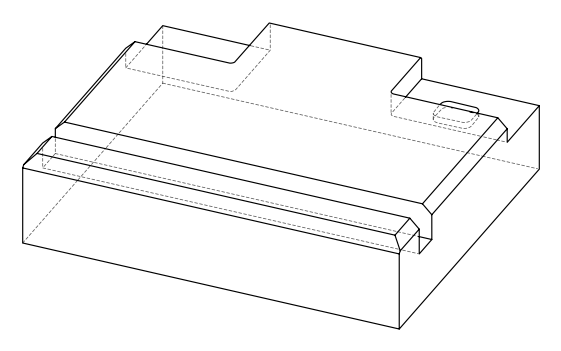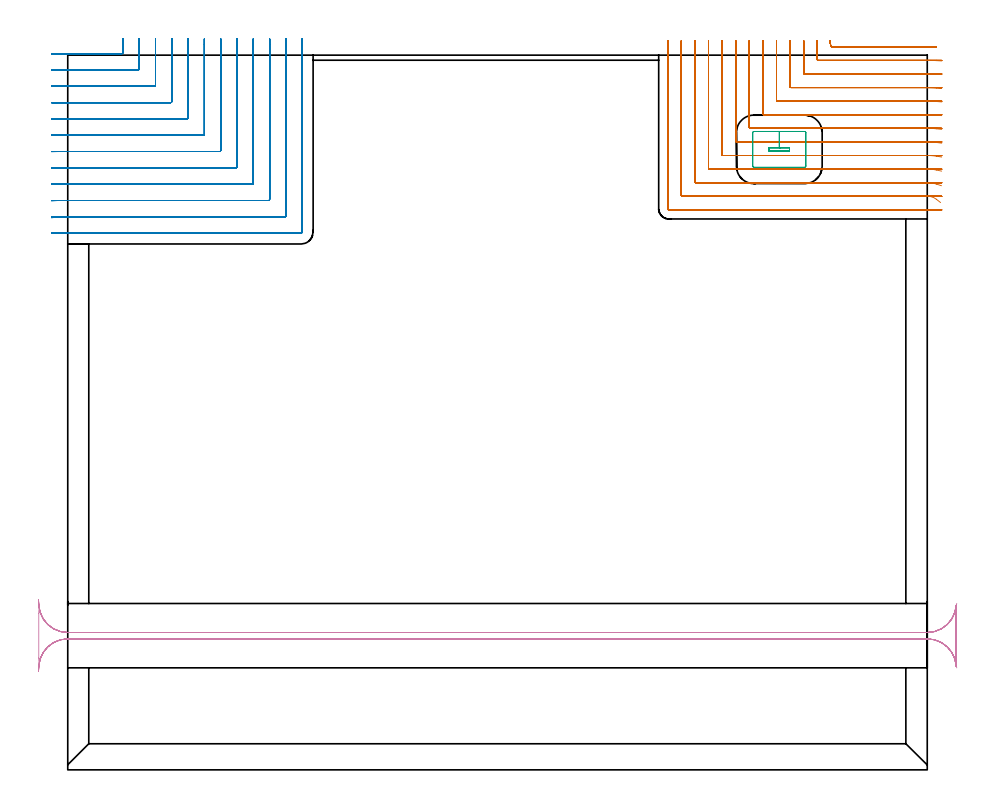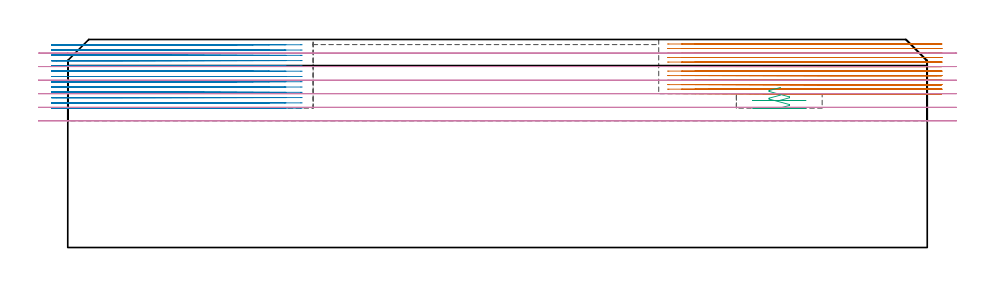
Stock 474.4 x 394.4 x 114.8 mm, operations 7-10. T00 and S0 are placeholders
(PLAN: 10 operations, 4 tool changes, 161.8 min)
(1 AREA_MILL | FG_CHAMFER_SURFACE | UGT0205_001 | 2.08 min | 4208 mm3)
(2 AREA_MILL_1 | FG_CHAMFER_SURFACE_1 | UGT0205_001 | 2.1 min | 4361 mm3)
(3 AREA_MILL_2 | FG_CHAMFER_SURFACE_2 | UGT0205_001 | 8.11 min | 14209 mm3)
(4 AREA_MILL_3 | FG_CHAMFER_SURFACE_3 | UGT0205_001 | 8.67 min | 15678 mm3)
(5 AREA_MILL_4 | FG_CHAMFER_SURFACE_4 | UGT0205_001 | 1.68 min | 765 mm3)
(6 AREA_MILL_5 | FG_CHAMFER_SURFACE_5 | UGT0205_001 | 22.48 min | 47758 mm3)
(7 MILL_CORNER_NOTCH_RECTANGULAR | CORNER_NOTCH_RECTANGULAR | NXT0201_013 | Follow Part, ap 2.5, ae 75% | 52.62 min | 399898 mm3)
(8 MILL_CORNER_NOTCH_RECTANGULAR_1 | CORNER_NOTCH_RECTANGULAR_1 | NXT0201_011 | Follow Part, ap 3, ae 75% | 50.14 min | 533958 mm3)
(9 MILL_RECTANGULAR_POCKET | POCKET_RECTANGULAR_STRAIGHT | UGT0201_100 | Follow Part, ap 4.5, ae 75% | 0.77 min | 13667 mm3)
(10 MILL_RECTANGULAR_SLOT | SLOT_RECTANGULAR | UGT0201_004 | Follow Part, ap 8, ae 75% | 13.15 min | 754271 mm3)
(TOOL UGT0205_001 | Chamfer Mill 20 x 3 x 45 deg. | D20 FL50 Z2)
(TOOL NXT0201_013 | ENDMILL 10mm | D10 FL30 Z4)
(TOOL NXT0201_011 | ENDMILL 12mm [2P460-1200-NA 1630] | D12 FL38 Z6)
(TOOL UGT0201_100 | End Mill 18 mm | D18 FL22 Z2)
(TOOL UGT0201_004 | End Mill 32 mm | D32 FL53 Z6)
(OP 7 MILL_CORNER_NOTCH_RECTANGULAR)
G17 G21 G94 G90
T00 M6
G54
G17 G0 G90 X420.51 Y402.339 S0 M3
G43 Z124.8 H0
Z112.308
G94 G1 X421.11 Y399.4 F250.
G3 X421.593 Y399. R0.5 F500.
G1 X474.665
G2 X476.294 Y398.985 R90.
G1 X479.293 Y398.931 F250.
G0 Z124.8
X413.6 Y402.4
Z112.308
G1 Y399.4
Y391.994 F500.
G3 X414.094 Y391.5 R0.5
G1 X474.665
G2 X479.3 Y391.37 R82.5
G1 X482.295 Y391.201 F250.
G0 Z124.8
X406.1 Y402.4
Z112.308
G1 Y399.4
Y384.494 F500.
G3 X406.594 Y384. R0.5
G1 X474.665
G2 X479.3 Y383.857 R75.
G1 X482.294 Y383.671 F250.
G0 Z124.8
X398.6 Y402.4
Z112.308
G1 Y399.4
Y376.994 F500.
G3 X399.094 Y376.5 R0.5
G1 X474.665
G2 X479.3 Y376.341 R67.5
G1 X482.293 Y376.135 F250.
G0 Z124.8
X391.1 Y402.4
Z112.308
G1 Y399.4
Y369.495 F500.
G3 X391.595 Y369. R0.5
G1 X474.665
G2 X479.3 Y368.821 R60.
G1 X482.291 Y368.589 F250.
G0 Z124.8
X383.6 Y402.4
Z112.308
G1 Y399.4
Y361.995 F500.
G3 X384.095 Y361.5 R0.5
G1 X474.665
G2 X479.3 Y361.295 R52.5
G1 X482.288 Y361.03 F250.
G0 Z124.8
X376.1 Y402.4
Z112.308
G1 Y399.4
Y354.495 F500.
G3 X376.595 Y354. R0.5
G1 X474.665
G2 X479.3 Y353.761 R45.
G1 X482.284 Y353.452 F250.
G0 Z124.8
X368.6 Y402.4
Z112.308
G1 Y399.4
Y346.995 F500.
G3 X369.095 Y346.5 R0.5
G1 X474.665
G2 X479.3 Y346.212 R37.5
G1 X482.277 Y345.842 F250.
G0 Z124.8
X361.1 Y402.4
Z112.308
G1 Y399.4
Y339.496 F500.
G3 X361.596 Y339. R0.5
G1 X474.665
G2 X479.3 Y338.64 R30.
G1 X482.264 Y338.176 F250.
G0 Z124.8
X353.6 Y402.4
Z112.308
G1 Y399.4
Y331.996 F500.
G3 X354.096 Y331.5 R0.5
G1 X474.665
G2 X479.3 Y331.017 R22.5
G1 X482.236 Y330.399 F250.
G0 Z124.8
X346.1 Y402.4
Z112.308
G1 Y399.4
Y324.496 F500.
G3 X346.596 Y324. R0.5
G1 X474.665
G2 X479.3 Y323.266 R15.
G1 X482.153 Y322.339 F250.
G0 Z124.8
X338.6 Y402.4
Z112.308
G1 Y399.4
Y316.996 F500.
G3 X339.096 Y316.5 R0.5
G1 X474.665
G2 X479.3 Y314.896 R7.5
G1 X481.658 Y313.042 F250.
G0 Z124.8
X331.1 Y402.4
Z112.308
G1 Y399.4
Y309.6 F500.
G3 X331.7 Y309. R0.6
G1 X474.665
X477.665 F250.
G0 Z124.8
X420.51 Y402.339
Z109.817
G1 X421.11 Y399.4
G3 X421.593 Y399. R0.5 F500.
G1 X476.26
X479.26 F250.
G0 Z124.8
X413.6 Y402.4
Z109.817
G1 Y399.4
Y391.994 F500.
G3 X414.094 Y391.5 R0.5
G1 X478.138
G2 X479.3 Y391.492 R82.5
G1 X482.3 Y391.45 F250.
G0 Z124.8
X406.1 Y402.4
Z109.817
G1 Y399.4
Y384.494 F500.
G3 X406.594 Y384. R0.5
G1 X478.138
G2 X479.3 Y383.991 R75.
G1 X482.3 Y383.944 F250.
G0 Z124.8
X398.6 Y402.4
Z109.817
G1 Y399.4
Y376.994 F500.
G3 X399.094 Y376.5 R0.5
G1 X478.138
G2 X479.3 Y376.49 R67.5
G1 X482.3 Y376.438 F250.
G0 Z124.8
X391.1 Y402.4
Z109.817
G1 Y399.4
Y369.495 F500.
G3 X391.595 Y369. R0.5
G1 X478.138
G2 X479.3 Y368.989 R60.
G1 X482.299 Y368.931 F250.
G0 Z124.8
X383.6 Y402.4
Z109.817
G1 Y399.4
Y361.995 F500.
G3 X384.095 Y361.5 R0.5
G1 X478.138
G2 X479.3 Y361.487 R52.5
G1 X482.299 Y361.421 F250.
G0 Z124.8
X376.1 Y402.4
Z109.817
G1 Y399.4
Y354.495 F500.
G3 X376.595 Y354. R0.5
G1 X478.138
G2 X479.3 Y353.985 R45.
G1 X482.299 Y353.907 F250.
G0 Z124.8
X368.6 Y402.4
Z109.817
G1 Y399.4
Y346.995 F500.
G3 X369.095 Y346.5 R0.5
G1 X478.138
G2 X479.3 Y346.482 R37.5
G1 X482.299 Y346.389 F250.
G0 Z124.8
X361.1 Y402.4
Z109.817
G1 Y399.4
Y339.496 F500.
G3 X361.596 Y339. R0.5
G1 X478.138
G2 X479.3 Y338.977 R30.
G1 X482.298 Y338.861 F250.
G0 Z124.8
X353.6 Y402.4
Z109.817
G1 Y399.4
Y331.996 F500.
G3 X354.096 Y331.5 R0.5
G1 X478.138
G2 X479.3 Y331.47 R22.5
G1 X482.296 Y331.315 F250.
G0 Z124.8
X346.1 Y402.4
Z109.817
G1 Y399.4
Y324.496 F500.
G3 X346.596 Y324. R0.5
G1 X478.138
G2 X479.3 Y323.955 R15.
G1 X482.291 Y323.722 F250.
G0 Z124.8
X338.6 Y402.4
Z109.817
G1 Y399.4
Y316.996 F500.
G3 X339.096 Y316.5 R0.5
G1 X478.138
G2 X479.3 Y316.409 R7.5
G1 X482.3 F250.
G0 Z124.8
X331.1 Y402.4
Z109.817
G1 Y399.4
Y309.6 F500.
G3 X331.7 Y309. R0.6
G1 X478.138
X481.138 F250.
G0 Z124.8
X420.51 Y402.339
Z107.325
G1 X421.11 Y399.4
G3 X421.593 Y399. R0.5 F500.
G1 X476.26
X479.26 F250.
G0 Z124.8
X413.6 Y402.4
Z107.325
G1 Y399.4
Y391.994 F500.
G3 X414.094 Y391.5 R0.5
G1 X479.253
X479.3
X482.3 Y391.498 F250.
G0 Z124.8
X406.1 Y402.4
Z107.325
G1 Y399.4
Y384.494 F500.
G3 X406.594 Y384. R0.5
G1 X479.253
X479.3
X482.3 Y383.998 F250.
G0 Z124.8
X398.6 Y402.4
Z107.325
G1 Y399.4
Y376.994 F500.
G3 X399.094 Y376.5 R0.5
G1 X479.253
X479.3
X482.3 Y376.498 F250.
G0 Z124.8
X391.1 Y402.4
Z107.325
G1 Y399.4
Y369.495 F500.
G3 X391.595 Y369. R0.5
G1 X479.253
X479.3
X482.3 Y368.998 F250.
G0 Z124.8
X383.6 Y402.4
Z107.325
G1 Y399.4
Y361.995 F500.
G3 X384.095 Y361.5 R0.5
G1 X479.253
X479.3
X482.3 Y361.497 F250.
G0 Z124.8
X376.1 Y402.4
Z107.325
G1 Y399.4
Y354.495 F500.
G3 X376.595 Y354. R0.5
G1 X479.253
X479.3
X482.3 Y353.997 F250.
G0 Z124.8
X368.6 Y402.4
Z107.325
G1 Y399.4
Y346.995 F500.
G3 X369.095 Y346.5 R0.5
G1 X479.253
X479.3
X482.3 Y346.496 F250.
G0 Z124.8
X361.1 Y402.4
Z107.325
G1 Y399.4
Y339.496 F500.
G3 X361.596 Y339. R0.5
G1 X479.253
X479.3
X482.3 Y338.995 F250.
G0 Z124.8
X353.6 Y402.4
Z107.325
G1 Y399.4
Y331.996 F500.
G3 X354.096 Y331.5 R0.5
G1 X479.253
X479.3
X482.3 Y331.494 F250.
G0 Z124.8
X346.1 Y402.4
Z107.325
G1 Y399.4
Y324.496 F500.
G3 X346.596 Y324. R0.5
G1 X479.253
X479.3
X482.3 Y323.991 F250.
G0 Z124.8
X338.6 Y402.4
Z107.325
G1 Y399.4
Y316.996 F500.
G3 X339.096 Y316.5 R0.5
G1 X479.253
X479.3
X482.3 Y316.481 F250.
G0 Z124.8
X331.1 Y402.4
Z107.325
G1 Y399.4
Y309.6 F500.
G3 X331.7 Y309. R0.6
G1 X479.253
X482.253 F250.
G0 Z124.8
X420.51 Y402.339
Z104.833
G1 X421.11 Y399.4
G3 X421.593 Y399. R0.5 F500.
G1 X476.26
X479.26 F250.
G0 Z124.8
X413.6 Y402.4
Z104.833
G1 Y399.4
Y391.994 F500.
G3 X414.094 Y391.5 R0.5
G1 X479.3
X482.3 F250.
G0 Z124.8
X406.1 Y402.4
Z104.833
G1 Y399.4
Y384.494 F500.
G3 X406.594 Y384. R0.5
G1 X479.3
X482.3 F250.
G0 Z124.8
X398.6 Y402.4
Z104.833
G1 Y399.4
Y376.994 F500.
G3 X399.094 Y376.5 R0.5
G1 X479.3
X482.3 F250.
G0 Z124.8
X391.1 Y402.4
Z104.833
G1 Y399.4
Y369.495 F500.
G3 X391.595 Y369. R0.5
G1 X479.3
X482.3 F250.
G0 Z124.8
X383.6 Y402.4
Z104.833
G1 Y399.4
Y361.995 F500.
G3 X384.095 Y361.5 R0.5
G1 X479.3
X482.3 F250.
G0 Z124.8
X376.1 Y402.4
Z104.833
G1 Y399.4
Y354.495 F500.
G3 X376.595 Y354. R0.5
G1 X479.3
X482.3 F250.
G0 Z124.8
X368.6 Y402.4
Z104.833
G1 Y399.4
Y346.995 F500.
G3 X369.095 Y346.5 R0.5
G1 X479.3
X482.3 F250.
G0 Z124.8
X361.1 Y402.4
Z104.833
G1 Y399.4
Y339.496 F500.
G3 X361.596 Y339. R0.5
G1 X479.3
X482.3 F250.
G0 Z124.8
X353.6 Y402.4
Z104.833
G1 Y399.4
Y331.996 F500.
G3 X354.096 Y331.5 R0.5
G1 X479.3
X482.3 F250.
G0 Z124.8
X346.1 Y402.4
Z104.833
G1 Y399.4
Y324.496 F500.
G3 X346.596 Y324. R0.5
G1 X479.3
X482.3 F250.
G0 Z124.8
X338.6 Y402.4
Z104.833
G1 Y399.4
Y316.996 F500.
G3 X339.096 Y316.5 R0.5
G1 X479.3
X482.3 F250.
G0 Z124.8
X331.1 Y402.4
Z104.833
G1 Y399.4
Y309.6 F500.
G3 X331.7 Y309. R0.6
G1 X479.3
X482.3 F250.
G0 Z124.8
X420.51 Y402.339
Z102.342
G1 X421.11 Y399.4
G3 X421.593 Y399. R0.5 F500.
G1 X476.26
X479.26 F250.
G0 Z124.8
X413.6 Y402.4
Z102.342
G1 Y399.4
Y391.994 F500.
G3 X414.094 Y391.5 R0.5
G1 X479.3
X482.3 F250.
G0 Z124.8
X406.1 Y402.4
Z102.342
G1 Y399.4
Y384.494 F500.
G3 X406.594 Y384. R0.5
G1 X479.3
X482.3 F250.
G0 Z124.8
X398.6 Y402.4
Z102.342
G1 Y399.4
Y376.994 F500.
G3 X399.094 Y376.5 R0.5
G1 X479.3
X482.3 F250.
G0 Z124.8
X391.1 Y402.4
Z102.342
G1 Y399.4
Y369.495 F500.
G3 X391.595 Y369. R0.5
G1 X479.3
X482.3 F250.
G0 Z124.8
X383.6 Y402.4
Z102.342
G1 Y399.4
Y361.995 F500.
G3 X384.095 Y361.5 R0.5
G1 X479.3
X482.3 F250.
G0 Z124.8
X376.1 Y402.4
Z102.342
G1 Y399.4
Y354.495 F500.
G3 X376.595 Y354. R0.5
G1 X479.3
X482.3 F250.
G0 Z124.8
X368.6 Y402.4
Z102.342
G1 Y399.4
Y346.995 F500.
G3 X369.095 Y346.5 R0.5
G1 X479.3
X482.3 F250.
G0 Z124.8
X361.1 Y402.4
Z102.342
G1 Y399.4
Y339.496 F500.
G3 X361.596 Y339. R0.5
G1 X479.3
X482.3 F250.
G0 Z124.8
X353.6 Y402.4
Z102.342
G1 Y399.4
Y331.996 F500.
G3 X354.096 Y331.5 R0.5
G1 X479.3
X482.3 F250.
G0 Z124.8
X346.1 Y402.4
Z102.342
G1 Y399.4
Y324.496 F500.
G3 X346.596 Y324. R0.5
G1 X479.3
X482.3 F250.
G0 Z124.8
X338.6 Y402.4
Z102.342
G1 Y399.4
Y316.996 F500.
G3 X339.096 Y316.5 R0.5
G1 X479.3
X482.3 F250.
G0 Z124.8
X331.1 Y402.4
Z102.342
G1 Y399.4
Y309.6 F500.
G3 X331.7 Y309. R0.6
G1 X479.3
X482.3 F250.
G0 Z124.8
X420.51 Y402.339
Z99.85
G1 X421.11 Y399.4
G3 X421.593 Y399. R0.5 F500.
G1 X476.26
X479.26 F250.
G0 Z124.8
X413.6 Y402.4
Z99.85
G1 Y399.4
Y391.994 F500.
G3 X414.094 Y391.5 R0.5
G1 X479.3
X482.3 F250.
G0 Z124.8
X406.1 Y402.4
Z99.85
G1 Y399.4
Y384.494 F500.
G3 X406.594 Y384. R0.5
G1 X479.3
X482.3 F250.
G0 Z124.8
X398.6 Y402.4
Z99.85
G1 Y399.4
Y376.994 F500.
G3 X399.094 Y376.5 R0.5
G1 X479.3
X482.3 F250.
G0 Z124.8
X391.1 Y402.4
Z99.85
G1 Y399.4
Y369.495 F500.
G3 X391.595 Y369. R0.5
G1 X479.3
X482.3 F250.
G0 Z124.8
X383.6 Y402.4
Z99.85
G1 Y399.4
Y361.995 F500.
G3 X384.095 Y361.5 R0.5
G1 X479.3
X482.3 F250.
G0 Z124.8
X376.1 Y402.4
Z99.85
G1 Y399.4
Y354.495 F500.
G3 X376.595 Y354. R0.5
G1 X479.3
X482.3 F250.
G0 Z124.8
X368.6 Y402.4
Z99.85
G1 Y399.4
Y346.995 F500.
G3 X369.095 Y346.5 R0.5
G1 X479.3
X482.3 F250.
G0 Z124.8
X361.1 Y402.4
Z99.85
G1 Y399.4
Y339.496 F500.
G3 X361.596 Y339. R0.5
G1 X479.3
X482.3 F250.
G0 Z124.8
X353.6 Y402.4
Z99.85
G1 Y399.4
Y331.996 F500.
G3 X354.096 Y331.5 R0.5
G1 X479.3
X482.3 F250.
G0 Z124.8
X346.1 Y402.4
Z99.85
G1 Y399.4
Y324.496 F500.
G3 X346.596 Y324. R0.5
G1 X479.3
X482.3 F250.
G0 Z124.8
X338.6 Y402.4
Z99.85
G1 Y399.4
Y316.996 F500.
G3 X339.096 Y316.5 R0.5
G1 X479.3
X482.3 F250.
G0 Z124.8
X331.1 Y402.4
Z99.85
G1 Y399.4
Y309.6 F500.
G3 X331.7 Y309. R0.6
G1 X479.3
X482.3 F250.
G0 Z124.8
X420.51 Y402.339
Z97.358
G1 X421.11 Y399.4
G3 X421.593 Y399. R0.5 F500.
G1 X476.26
X479.26 F250.
G0 Z124.8
X413.6 Y402.4
Z97.358
G1 Y399.4
Y391.994 F500.
G3 X414.094 Y391.5 R0.5
G1 X479.3
X482.3 F250.
G0 Z124.8
X406.1 Y402.4
Z97.358
G1 Y399.4
Y384.494 F500.
G3 X406.594 Y384. R0.5
G1 X479.3
X482.3 F250.
G0 Z124.8
X398.6 Y402.4
Z97.358
G1 Y399.4
Y376.994 F500.
G3 X399.094 Y376.5 R0.5
G1 X479.3
X482.3 F250.
G0 Z124.8
X391.1 Y402.4
Z97.358
G1 Y399.4
Y369.495 F500.
G3 X391.595 Y369. R0.5
G1 X479.3
X482.3 F250.
G0 Z124.8
X383.6 Y402.4
Z97.358
G1 Y399.4
Y361.995 F500.
G3 X384.095 Y361.5 R0.5
G1 X479.3
X482.3 F250.
G0 Z124.8
X376.1 Y402.4
Z97.358
G1 Y399.4
Y354.495 F500.
G3 X376.595 Y354. R0.5
G1 X479.3
X482.3 F250.
G0 Z124.8
X368.6 Y402.4
Z97.358
G1 Y399.4
Y346.995 F500.
G3 X369.095 Y346.5 R0.5
G1 X479.3
X482.3 F250.
G0 Z124.8
X361.1 Y402.4
Z97.358
G1 Y399.4
Y339.496 F500.
G3 X361.596 Y339. R0.5
G1 X479.3
X482.3 F250.
G0 Z124.8
X353.6 Y402.4
Z97.358
G1 Y399.4
Y331.996 F500.
G3 X354.096 Y331.5 R0.5
G1 X479.3
X482.3 F250.
G0 Z124.8
X346.1 Y402.4
Z97.358
G1 Y399.4
Y324.496 F500.
G3 X346.596 Y324. R0.5
G1 X479.3
X482.3 F250.
G0 Z124.8
X338.6 Y402.4
Z97.358
G1 Y399.4
Y316.996 F500.
G3 X339.096 Y316.5 R0.5
G1 X479.3
X482.3 F250.
G0 Z124.8
X331.1 Y402.4
Z97.358
G1 Y399.4
Y309.6 F500.
G3 X331.7 Y309. R0.6
G1 X479.3
X482.3 F250.
G0 Z124.8
X420.51 Y402.339
Z94.867
G1 X421.11 Y399.4
G3 X421.593 Y399. R0.5 F500.
G1 X476.26
X479.26 F250.
G0 Z124.8
X413.6 Y402.4
Z94.867
G1 Y399.4
Y391.994 F500.
G3 X414.094 Y391.5 R0.5
G1 X479.3
X482.3 F250.
G0 Z124.8
X406.1 Y402.4
Z94.867
G1 Y399.4
Y384.494 F500.
G3 X406.594 Y384. R0.5
G1 X479.3
X482.3 F250.
G0 Z124.8
X398.6 Y402.4
Z94.867
G1 Y399.4
Y376.994 F500.
G3 X399.094 Y376.5 R0.5
G1 X479.3
X482.3 F250.
G0 Z124.8
X391.1 Y402.4
Z94.867
G1 Y399.4
Y369.495 F500.
G3 X391.595 Y369. R0.5
G1 X479.3
X482.3 F250.
G0 Z124.8
X383.6 Y402.4
Z94.867
G1 Y399.4
Y361.995 F500.
G3 X384.095 Y361.5 R0.5
G1 X479.3
X482.3 F250.
G0 Z124.8
X376.1 Y402.4
Z94.867
G1 Y399.4
Y354.495 F500.
G3 X376.595 Y354. R0.5
G1 X479.3
X482.3 F250.
G0 Z124.8
X368.6 Y402.4
Z94.867
G1 Y399.4
Y346.995 F500.
G3 X369.095 Y346.5 R0.5
G1 X479.3
X482.3 F250.
G0 Z124.8
X361.1 Y402.4
Z94.867
G1 Y399.4
Y339.496 F500.
G3 X361.596 Y339. R0.5
G1 X479.3
X482.3 F250.
G0 Z124.8
X353.6 Y402.4
Z94.867
G1 Y399.4
Y331.996 F500.
G3 X354.096 Y331.5 R0.5
G1 X479.3
X482.3 F250.
G0 Z124.8
X346.1 Y402.4
Z94.867
G1 Y399.4
Y324.496 F500.
G3 X346.596 Y324. R0.5
G1 X479.3
X482.3 F250.
G0 Z124.8
X338.6 Y402.4
Z94.867
G1 Y399.4
Y316.996 F500.
G3 X339.096 Y316.5 R0.5
G1 X479.3
X482.3 F250.
G0 Z124.8
X331.1 Y402.4
Z94.867
G1 Y399.4
Y309.6 F500.
G3 X331.7 Y309. R0.6
G1 X479.3
X482.3 F250.
G0 Z124.8
X420.51 Y402.339
Z92.375
G1 X421.11 Y399.4
G3 X421.593 Y399. R0.5 F500.
G1 X476.26
X479.26 F250.
G0 Z124.8
X413.6 Y402.4
Z92.375
G1 Y399.4
Y391.994 F500.
G3 X414.094 Y391.5 R0.5
G1 X479.3
X482.3 F250.
G0 Z124.8
X406.1 Y402.4
Z92.375
G1 Y399.4
Y384.494 F500.
G3 X406.594 Y384. R0.5
G1 X479.3
X482.3 F250.
G0 Z124.8
X398.6 Y402.4
Z92.375
G1 Y399.4
Y376.994 F500.
G3 X399.094 Y376.5 R0.5
G1 X479.3
X482.3 F250.
G0 Z124.8
X391.1 Y402.4
Z92.375
G1 Y399.4
Y369.495 F500.
G3 X391.595 Y369. R0.5
G1 X479.3
X482.3 F250.
G0 Z124.8
X383.6 Y402.4
Z92.375
G1 Y399.4
Y361.995 F500.
G3 X384.095 Y361.5 R0.5
G1 X479.3
X482.3 F250.
G0 Z124.8
X376.1 Y402.4
Z92.375
G1 Y399.4
Y354.495 F500.
G3 X376.595 Y354. R0.5
G1 X479.3
X482.3 F250.
G0 Z124.8
X368.6 Y402.4
Z92.375
G1 Y399.4
Y346.995 F500.
G3 X369.095 Y346.5 R0.5
G1 X479.3
X482.3 F250.
G0 Z124.8
X361.1 Y402.4
Z92.375
G1 Y399.4
Y339.496 F500.
G3 X361.596 Y339. R0.5
G1 X479.3
X482.3 F250.
G0 Z124.8
X353.6 Y402.4
Z92.375
G1 Y399.4
Y331.996 F500.
G3 X354.096 Y331.5 R0.5
G1 X479.3
X482.3 F250.
G0 Z124.8
X346.1 Y402.4
Z92.375
G1 Y399.4
Y324.496 F500.
G3 X346.596 Y324. R0.5
G1 X479.3
X482.3 F250.
G0 Z124.8
X338.6 Y402.4
Z92.375
G1 Y399.4
Y316.996 F500.
G3 X339.096 Y316.5 R0.5
G1 X479.3
X482.3 F250.
G0 Z124.8
X331.1 Y402.4
Z92.375
G1 Y399.4
Y309.6 F500.
G3 X331.7 Y309. R0.6
G1 X479.3
X482.3 F250.
G0 Z124.8
X420.51 Y402.339
Z89.883
G1 X421.11 Y399.4
G3 X421.593 Y399. R0.5 F500.
G1 X476.26
X479.26 F250.
G0 Z124.8
X413.6 Y402.4
Z89.883
G1 Y399.4
Y391.994 F500.
G3 X414.094 Y391.5 R0.5
G1 X479.3
X482.3 F250.
G0 Z124.8
X406.1 Y402.4
Z89.883
G1 Y399.4
Y384.494 F500.
G3 X406.594 Y384. R0.5
G1 X479.3
X482.3 F250.
G0 Z124.8
X398.6 Y402.4
Z89.883
G1 Y399.4
Y376.994 F500.
G3 X399.094 Y376.5 R0.5
G1 X479.3
X482.3 F250.
G0 Z124.8
X391.1 Y402.4
Z89.883
G1 Y399.4
Y369.495 F500.
G3 X391.595 Y369. R0.5
G1 X479.3
X482.3 F250.
G0 Z124.8
X383.6 Y402.4
Z89.883
G1 Y399.4
Y361.995 F500.
G3 X384.095 Y361.5 R0.5
G1 X479.3
X482.3 F250.
G0 Z124.8
X376.1 Y402.4
Z89.883
G1 Y399.4
Y354.495 F500.
G3 X376.595 Y354. R0.5
G1 X479.3
X482.3 F250.
G0 Z124.8
X368.6 Y402.4
Z89.883
G1 Y399.4
Y346.995 F500.
G3 X369.095 Y346.5 R0.5
G1 X479.3
X482.3 F250.
G0 Z124.8
X361.1 Y402.4
Z89.883
G1 Y399.4
Y339.496 F500.
G3 X361.596 Y339. R0.5
G1 X479.3
X482.3 F250.
G0 Z124.8
X353.6 Y402.4
Z89.883
G1 Y399.4
Y331.996 F500.
G3 X354.096 Y331.5 R0.5
G1 X479.3
X482.3 F250.
G0 Z124.8
X346.1 Y402.4
Z89.883
G1 Y399.4
Y324.496 F500.
G3 X346.596 Y324. R0.5
G1 X479.3
X482.3 F250.
G0 Z124.8
X338.6 Y402.4
Z89.883
G1 Y399.4
Y316.996 F500.
G3 X339.096 Y316.5 R0.5
G1 X479.3
X482.3 F250.
G0 Z124.8
X331.1 Y402.4
Z89.883
G1 Y399.4
Y309.6 F500.
G3 X331.7 Y309. R0.6
G1 X479.3
X482.3 F250.
G0 Z124.8
X420.51 Y402.339
Z87.392
G1 X421.11 Y399.4
G3 X421.593 Y399. R0.5 F500.
G1 X476.26
X479.26 F250.
G0 Z124.8
X413.6 Y402.4
Z87.392
G1 Y399.4
Y391.994 F500.
G3 X414.094 Y391.5 R0.5
G1 X479.3
X482.3 F250.
G0 Z124.8
X406.1 Y402.4
Z87.392
G1 Y399.4
Y384.494 F500.
G3 X406.594 Y384. R0.5
G1 X479.3
X482.3 F250.
G0 Z124.8
X398.6 Y402.4
Z87.392
G1 Y399.4
Y376.994 F500.
G3 X399.094 Y376.5 R0.5
G1 X479.3
X482.3 F250.
G0 Z124.8
X391.1 Y402.4
Z87.392
G1 Y399.4
Y369.495 F500.
G3 X391.595 Y369. R0.5
G1 X479.3
X482.3 F250.
G0 Z124.8
X383.6 Y402.4
Z87.392
G1 Y399.4
Y361.995 F500.
G3 X384.095 Y361.5 R0.5
G1 X479.3
X482.3 F250.
G0 Z124.8
X376.1 Y402.4
Z87.392
G1 Y399.4
Y354.495 F500.
G3 X376.595 Y354. R0.5
G1 X479.3
X482.3 F250.
G0 Z124.8
X368.6 Y402.4
Z87.392
G1 Y399.4
Y346.995 F500.
G3 X369.095 Y346.5 R0.5
G1 X479.3
X482.3 F250.
G0 Z124.8
X361.1 Y402.4
Z87.392
G1 Y399.4
Y339.496 F500.
G3 X361.596 Y339. R0.5
G1 X479.3
X482.3 F250.
G0 Z124.8
X353.6 Y402.4
Z87.392
G1 Y399.4
Y331.996 F500.
G3 X354.096 Y331.5 R0.5
G1 X479.3
X482.3 F250.
G0 Z124.8
X346.1 Y402.4
Z87.392
G1 Y399.4
Y324.496 F500.
G3 X346.596 Y324. R0.5
G1 X479.3
X482.3 F250.
G0 Z124.8
X338.6 Y402.4
Z87.392
G1 Y399.4
Y316.996 F500.
G3 X339.096 Y316.5 R0.5
G1 X479.3
X482.3 F250.
G0 Z124.8
X331.1 Y402.4
Z87.392
G1 Y399.4
Y309.6 F500.
G3 X331.7 Y309. R0.6
G1 X479.3
X482.3 F250.
G0 Z124.8
X420.51 Y402.339
Z84.9
G1 X421.11 Y399.4
G3 X421.593 Y399. R0.5 F500.
G1 X476.26
X479.26 F250.
G0 Z124.8
X413.6 Y402.4
Z84.9
G1 Y399.4
Y391.994 F500.
G3 X414.094 Y391.5 R0.5
G1 X479.3
X482.3 F250.
G0 Z124.8
X406.1 Y402.4
Z84.9
G1 Y399.4
Y384.494 F500.
G3 X406.594 Y384. R0.5
G1 X479.3
X482.3 F250.
G0 Z124.8
X398.6 Y402.4
Z84.9
G1 Y399.4
Y376.994 F500.
G3 X399.094 Y376.5 R0.5
G1 X479.3
X482.3 F250.
G0 Z124.8
X391.1 Y402.4
Z84.9
G1 Y399.4
Y369.495 F500.
G3 X391.595 Y369. R0.5
G1 X479.3
X482.3 F250.
G0 Z124.8
X383.6 Y402.4
Z84.9
G1 Y399.4
Y361.995 F500.
G3 X384.095 Y361.5 R0.5
G1 X479.3
X482.3 F250.
G0 Z124.8
X376.1 Y402.4
Z84.9
G1 Y399.4
Y354.495 F500.
G3 X376.595 Y354. R0.5
G1 X479.3
X482.3 F250.
G0 Z124.8
X368.6 Y402.4
Z84.9
G1 Y399.4
Y346.995 F500.
G3 X369.095 Y346.5 R0.5
G1 X479.3
X482.3 F250.
G0 Z124.8
X361.1 Y402.4
Z84.9
G1 Y399.4
Y339.496 F500.
G3 X361.596 Y339. R0.5
G1 X479.3
X482.3 F250.
G0 Z124.8
X353.6 Y402.4
Z84.9
G1 Y399.4
Y331.996 F500.
G3 X354.096 Y331.5 R0.5
G1 X479.3
X482.3 F250.
G0 Z124.8
X346.1 Y402.4
Z84.9
G1 Y399.4
Y324.496 F500.
G3 X346.596 Y324. R0.5
G1 X479.3
X482.3 F250.
G0 Z124.8
X338.6 Y402.4
Z84.9
G1 Y399.4
Y316.996 F500.
G3 X339.096 Y316.5 R0.5
G1 X479.3
X482.3 F250.
G0 Z124.8
X331.1 Y402.4
Z84.9
G1 Y399.4
Y309.6 F500.
G3 X331.7 Y309. R0.6
G1 X479.3
X482.3 F250.
G0 Z124.8
M5
M2
(OP 8 MILL_CORNER_NOTCH_RECTANGULAR_1)
G17 G21 G94 G90
T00 M6
G54
G17 G0 G90 X-8.947 Y395.147 S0 M3
G43 Z124.8 H1
Z111.885
G94 G1 X-5.948 Y395.19 F250.
G2 X-4.537 Y395.2 R99. F500.
G1 X29.807
G3 X30.4 Y395.793 R0.6
G1 Y400.4
Y403.4 F250.
G0 Z124.8
X-9. Y386.139
Z111.885
G1 X-6. Y386.188
G2 X-4.537 Y386.2 R90. F500.
G1 X38.807
G3 X39.4 Y386.793 R0.6
G1 Y400.4
Y403.4 F250.
G0 Z124.8
X-9. Y377.133
Z111.885
G1 X-6. Y377.187
G2 X-4.537 Y377.2 R81. F500.
G1 X47.806
G3 X48.4 Y377.794 R0.6
G1 Y400.4
Y403.4 F250.
G0 Z124.8
X-8.999 Y368.124
Z111.885
G1 X-6. Y368.185
G2 X-4.537 Y368.2 R72. F500.
G1 X56.806
G3 X57.4 Y368.794 R0.6
G1 Y400.4
Y403.4 F250.
G0 Z124.8
X-8.999 Y359.113
Z111.885
G1 X-6. Y359.183
G2 X-4.537 Y359.2 R63. F500.
G1 X65.806
G3 X66.4 Y359.794 R0.6
G1 Y400.4
Y403.4 F250.
G0 Z124.8
X-8.999 Y350.099
Z111.885
G1 X-6. Y350.18
G2 X-4.537 Y350.2 R54. F500.
G1 X74.805
G3 X75.4 Y350.795 R0.6
G1 Y400.4
Y403.4 F250.
G0 Z124.8
X-8.998 Y341.079
Z111.885
G1 X-6. Y341.176
G2 X-4.537 Y341.2 R45. F500.
G1 X83.805
G3 X84.4 Y341.795 R0.6
G1 Y400.4
Y403.4 F250.
G0 Z124.8
X-8.998 Y332.048
Z111.885
G1 X-6. Y332.17
G2 X-4.537 Y332.2 R36. F500.
G1 X92.805
G3 X93.4 Y332.795 R0.6
G1 Y400.4
Y403.4 F250.
G0 Z124.8
X-8.996 Y322.998
Z111.885
G1 X-6. Y323.16
G2 X-4.537 Y323.2 R27. F500.
G1 X101.804
G3 X102.4 Y323.796 R0.6
G1 Y400.4
Y403.4 F250.
G0 Z124.8
X-8.99 Y313.897
Z111.885
G1 X-6. Y314.14
G2 X-4.537 Y314.2 R18. F500.
G1 X110.804
G3 X111.4 Y314.796 R0.6
G1 Y400.4
Y403.4 F250.
G0 Z124.8
X-8.96 Y304.593
Z111.885
G1 X-6. Y305.08
G2 X-4.537 Y305.2 R9. F500.
G1 X119.804
G3 X120.4 Y305.796 R0.6
G1 Y400.4
Y403.4 F250.
G0 Z124.8
X-7.537 Y296.2
Z111.885
G1 X-4.537
X128.7 F500.
G3 X129.4 Y296.9 R0.7
G1 Y400.4
Y403.4 F250.
G0 Z124.8
X-8.946 Y395.198
Z108.969
G1 X-5.946 Y395.2
X-5.889 F500.
X29.807
G3 X30.4 Y395.793 R0.6
G1 Y400.4
Y403.4 F250.
G0 Z124.8
X-9. Y386.196
Z108.969
G1 X-6. Y386.2
X-5.889 F500.
X38.807
G3 X39.4 Y386.793 R0.6
G1 Y400.4
Y403.4 F250.
G0 Z124.8
X-9. Y377.196
Z108.969
G1 X-6. Y377.2
X-5.889 F500.
X47.806
G3 X48.4 Y377.794 R0.6
G1 Y400.4
Y403.4 F250.
G0 Z124.8
X-9. Y368.195
Z108.969
G1 X-6. Y368.2
X-5.889 F500.
X56.806
G3 X57.4 Y368.794 R0.6
G1 Y400.4
Y403.4 F250.
G0 Z124.8
X-9. Y359.195
Z108.969
G1 X-6. Y359.2
X-5.889 F500.
X65.806
G3 X66.4 Y359.794 R0.6
G1 Y400.4
Y403.4 F250.
G0 Z124.8
X-9. Y350.194
Z108.969
G1 X-6. Y350.2
X-5.889 F500.
X74.805
G3 X75.4 Y350.795 R0.6
G1 Y400.4
Y403.4 F250.
G0 Z124.8
X-9. Y341.192
Z108.969
G1 X-6. Y341.2
X-5.889 F500.
X83.805
G3 X84.4 Y341.795 R0.6
G1 Y400.4
Y403.4 F250.
G0 Z124.8
X-9. Y332.191
Z108.969
G1 X-6. Y332.2
X-5.889 F500.
X92.805
G3 X93.4 Y332.795 R0.6
G1 Y400.4
Y403.4 F250.
G0 Z124.8
X-9. Y323.187
Z108.969
G1 X-6. Y323.2
X-5.889 F500.
X101.804
G3 X102.4 Y323.796 R0.6
G1 Y400.4
Y403.4 F250.
G0 Z124.8
X-9. Y314.181
Z108.969
G1 X-6. Y314.2
X-5.889 F500.
X110.804
G3 X111.4 Y314.796 R0.6
G1 Y400.4
Y403.4 F250.
G0 Z124.8
X-9. Y305.162
Z108.969
G1 X-6. Y305.199
X-5.889 Y305.2 F500.
X119.804
G3 X120.4 Y305.796 R0.6
G1 Y400.4
Y403.4 F250.
G0 Z124.8
X-8.889 Y296.2
Z108.969
G1 X-5.889
X128.7 F500.
G3 X129.4 Y296.9 R0.7
G1 Y400.4
Y403.4 F250.
G0 Z124.8
X-8.946 Y395.2
Z106.054
G1 X-5.946
X29.807 F500.
G3 X30.4 Y395.793 R0.6
G1 Y400.4
Y403.4 F250.
G0 Z124.8
X-9. Y386.2
Z106.054
G1 X-6.
X38.807 F500.
G3 X39.4 Y386.793 R0.6
G1 Y400.4
Y403.4 F250.
G0 Z124.8
X-9. Y377.2
Z106.054
G1 X-6.
X47.806 F500.
G3 X48.4 Y377.794 R0.6
G1 Y400.4
Y403.4 F250.
G0 Z124.8
X-9. Y368.2
Z106.054
G1 X-6.
X56.806 F500.
G3 X57.4 Y368.794 R0.6
G1 Y400.4
Y403.4 F250.
G0 Z124.8
X-9. Y359.2
Z106.054
G1 X-6.
X65.806 F500.
G3 X66.4 Y359.794 R0.6
G1 Y400.4
Y403.4 F250.
G0 Z124.8
X-9. Y350.2
Z106.054
G1 X-6.
X74.805 F500.
G3 X75.4 Y350.795 R0.6
G1 Y400.4
Y403.4 F250.
G0 Z124.8
X-9. Y341.2
Z106.054
G1 X-6.
X83.805 F500.
G3 X84.4 Y341.795 R0.6
G1 Y400.4
Y403.4 F250.
G0 Z124.8
X-9. Y332.2
Z106.054
G1 X-6.
X92.805 F500.
G3 X93.4 Y332.795 R0.6
G1 Y400.4
Y403.4 F250.
G0 Z124.8
X-9. Y323.2
Z106.054
G1 X-6.
X101.804 F500.
G3 X102.4 Y323.796 R0.6
G1 Y400.4
Y403.4 F250.
G0 Z124.8
X-9. Y314.2
Z106.054
G1 X-6.
X110.804 F500.
G3 X111.4 Y314.796 R0.6
G1 Y400.4
Y403.4 F250.
G0 Z124.8
X-9. Y305.2
Z106.054
G1 X-6.
X119.804 F500.
G3 X120.4 Y305.796 R0.6
G1 Y400.4
Y403.4 F250.
G0 Z124.8
X-9. Y296.2
Z106.054
G1 X-6.
X128.7 F500.
G3 X129.4 Y296.9 R0.7
G1 Y400.4
Y403.4 F250.
G0 Z124.8
X-8.946 Y395.2
Z103.138
G1 X-5.946
X29.807 F500.
G3 X30.4 Y395.793 R0.6
G1 Y400.4
Y403.4 F250.
G0 Z124.8
X-9. Y386.2
Z103.138
G1 X-6.
X38.807 F500.
G3 X39.4 Y386.793 R0.6
G1 Y400.4
Y403.4 F250.
G0 Z124.8
X-9. Y377.2
Z103.138
G1 X-6.
X47.806 F500.
G3 X48.4 Y377.794 R0.6
G1 Y400.4
Y403.4 F250.
G0 Z124.8
X-9. Y368.2
Z103.138
G1 X-6.
X56.806 F500.
G3 X57.4 Y368.794 R0.6
G1 Y400.4
Y403.4 F250.
G0 Z124.8
X-9. Y359.2
Z103.138
G1 X-6.
X65.806 F500.
G3 X66.4 Y359.794 R0.6
G1 Y400.4
Y403.4 F250.
G0 Z124.8
X-9. Y350.2
Z103.138
G1 X-6.
X74.805 F500.
G3 X75.4 Y350.795 R0.6
G1 Y400.4
Y403.4 F250.
G0 Z124.8
X-9. Y341.2
Z103.138
G1 X-6.
X83.805 F500.
G3 X84.4 Y341.795 R0.6
G1 Y400.4
Y403.4 F250.
G0 Z124.8
X-9. Y332.2
Z103.138
G1 X-6.
X92.805 F500.
G3 X93.4 Y332.795 R0.6
G1 Y400.4
Y403.4 F250.
G0 Z124.8
X-9. Y323.2
Z103.138
G1 X-6.
X101.804 F500.
G3 X102.4 Y323.795 R0.6
G1 Y400.4
Y403.4 F250.
G0 Z124.8
X-9. Y314.2
Z103.138
G1 X-6.
X110.804 F500.
G3 X111.4 Y314.796 R0.6
G1 Y400.4
Y403.4 F250.
G0 Z124.8
X-9. Y305.2
Z103.138
G1 X-6.
X119.804 F500.
G3 X120.4 Y305.796 R0.6
G1 Y400.4
Y403.4 F250.
G0 Z124.8
X-9. Y296.2
Z103.138
G1 X-6.
X128.7 F500.
G3 X129.4 Y296.9 R0.7
G1 Y400.4
Y403.4 F250.
G0 Z124.8
X-8.946 Y395.2
Z100.223
G1 X-5.946
X29.807 F500.
G3 X30.4 Y395.793 R0.6
G1 Y400.4
Y403.4 F250.
G0 Z124.8
X-9. Y386.2
Z100.223
G1 X-6.
X38.807 F500.
G3 X39.4 Y386.793 R0.6
G1 Y400.4
Y403.4 F250.
G0 Z124.8
X-9. Y377.2
Z100.223
G1 X-6.
X47.806 F500.
G3 X48.4 Y377.794 R0.6
G1 Y400.4
Y403.4 F250.
G0 Z124.8
X-9. Y368.2
Z100.223
G1 X-6.
X56.806 F500.
G3 X57.4 Y368.794 R0.6
G1 Y400.4
Y403.4 F250.
G0 Z124.8
X-9. Y359.2
Z100.223
G1 X-6.
X65.806 F500.
G3 X66.4 Y359.794 R0.6
G1 Y400.4
Y403.4 F250.
G0 Z124.8
X-9. Y350.2
Z100.223
G1 X-6.
X74.805 F500.
G3 X75.4 Y350.795 R0.6
G1 Y400.4
Y403.4 F250.
G0 Z124.8
X-9. Y341.2
Z100.223
G1 X-6.
X83.805 F500.
G3 X84.4 Y341.795 R0.6
G1 Y400.4
Y403.4 F250.
G0 Z124.8
X-9. Y332.2
Z100.223
G1 X-6.
X92.805 F500.
G3 X93.4 Y332.795 R0.6
G1 Y400.4
Y403.4 F250.
G0 Z124.8
X-9. Y323.2
Z100.223
G1 X-6.
X101.805 F500.
G3 X102.4 Y323.796 R0.6
G1 Y400.4
Y403.4 F250.
G0 Z124.8
X-9. Y314.2
Z100.223
G1 X-6.
X110.804 F500.
G3 X111.4 Y314.796 R0.6
G1 Y400.4
Y403.4 F250.
G0 Z124.8
X-9. Y305.2
Z100.223
G1 X-6.
X119.804 F500.
G3 X120.4 Y305.796 R0.6
G1 Y400.4
Y403.4 F250.
G0 Z124.8
X-9. Y296.2
Z100.223
G1 X-6.
X128.7 F500.
G3 X129.4 Y296.9 R0.7
G1 Y400.4
Y403.4 F250.
G0 Z124.8
X-8.946 Y395.2
Z97.308
G1 X-5.946
X29.807 F500.
G3 X30.4 Y395.793 R0.6
G1 Y400.4
Y403.4 F250.
G0 Z124.8
X-9. Y386.2
Z97.308
G1 X-6.
X38.807 F500.
G3 X39.4 Y386.793 R0.6
G1 Y400.4
Y403.4 F250.
G0 Z124.8
X-9. Y377.2
Z97.308
G1 X-6.
X47.806 F500.
G3 X48.4 Y377.794 R0.6
G1 Y400.4
Y403.4 F250.
G0 Z124.8
X-9. Y368.2
Z97.308
G1 X-6.
X56.806 F500.
G3 X57.4 Y368.794 R0.6
G1 Y400.4
Y403.4 F250.
G0 Z124.8
X-9. Y359.2
Z97.308
G1 X-6.
X65.806 F500.
G3 X66.4 Y359.794 R0.6
G1 Y400.4
Y403.4 F250.
G0 Z124.8
X-9. Y350.2
Z97.308
G1 X-6.
X74.805 F500.
G3 X75.4 Y350.795 R0.6
G1 Y400.4
Y403.4 F250.
G0 Z124.8
X-9. Y341.2
Z97.308
G1 X-6.
X83.805 F500.
G3 X84.4 Y341.795 R0.6
G1 Y400.4
Y403.4 F250.
G0 Z124.8
X-9. Y332.2
Z97.308
G1 X-6.
X92.805 F500.
G3 X93.4 Y332.795 R0.6
G1 Y400.4
Y403.4 F250.
G0 Z124.8
X-9. Y323.2
Z97.308
G1 X-6.
X101.805 F500.
G3 X102.4 Y323.796 R0.6
G1 Y400.4
Y403.4 F250.
G0 Z124.8
X-9. Y314.2
Z97.308
G1 X-6.
X110.804 F500.
G3 X111.4 Y314.796 R0.6
G1 Y400.4
Y403.4 F250.
G0 Z124.8
X-9. Y305.2
Z97.308
G1 X-6.
X119.804 F500.
G3 X120.4 Y305.796 R0.6
G1 Y400.4
Y403.4 F250.
G0 Z124.8
X-9. Y296.2
Z97.308
G1 X-6.
X128.7 F500.
G3 X129.4 Y296.9 R0.7
G1 Y400.4
Y403.4 F250.
G0 Z124.8
X-8.946 Y395.2
Z94.392
G1 X-5.946
X29.807 F500.
G3 X30.4 Y395.793 R0.6
G1 Y400.4
Y403.4 F250.
G0 Z124.8
X-9. Y386.2
Z94.392
G1 X-6.
X38.807 F500.
G3 X39.4 Y386.793 R0.6
G1 Y400.4
Y403.4 F250.
G0 Z124.8
X-9. Y377.2
Z94.392
G1 X-6.
X47.806 F500.
G3 X48.4 Y377.794 R0.6
G1 Y400.4
Y403.4 F250.
G0 Z124.8
X-9. Y368.2
Z94.392
G1 X-6.
X56.806 F500.
G3 X57.4 Y368.794 R0.6
G1 Y400.4
Y403.4 F250.
G0 Z124.8
X-9. Y359.2
Z94.392
G1 X-6.
X65.806 F500.
G3 X66.4 Y359.794 R0.6
G1 Y400.4
Y403.4 F250.
G0 Z124.8
X-9. Y350.2
Z94.392
G1 X-6.
X74.805 F500.
G3 X75.4 Y350.795 R0.6
G1 Y400.4
Y403.4 F250.
G0 Z124.8
X-9. Y341.2
Z94.392
G1 X-6.
X83.805 F500.
G3 X84.4 Y341.795 R0.6
G1 Y400.4
Y403.4 F250.
G0 Z124.8
X-9. Y332.2
Z94.392
G1 X-6.
X92.805 F500.
G3 X93.4 Y332.795 R0.6
G1 Y400.4
Y403.4 F250.
G0 Z124.8
X-9. Y323.2
Z94.392
G1 X-6.
X101.805 F500.
G3 X102.4 Y323.796 R0.6
G1 Y400.4
Y403.4 F250.
G0 Z124.8
X-9. Y314.2
Z94.392
G1 X-6.
X110.804 F500.
G3 X111.4 Y314.796 R0.6
G1 Y400.4
Y403.4 F250.
G0 Z124.8
X-9. Y305.2
Z94.392
G1 X-6.
X119.804 F500.
G3 X120.4 Y305.796 R0.6
G1 Y400.4
Y403.4 F250.
G0 Z124.8
X-9. Y296.2
Z94.392
G1 X-6.
X128.7 F500.
G3 X129.4 Y296.9 R0.7
G1 Y400.4
Y403.4 F250.
G0 Z124.8
X-8.946 Y395.2
Z91.477
G1 X-5.946
X29.807 F500.
G3 X30.4 Y395.793 R0.6
G1 Y400.4
Y403.4 F250.
G0 Z124.8
X-9. Y386.2
Z91.477
G1 X-6.
X38.807 F500.
G3 X39.4 Y386.793 R0.6
G1 Y400.4
Y403.4 F250.
G0 Z124.8
X-9. Y377.2
Z91.477
G1 X-6.
X47.806 F500.
G3 X48.4 Y377.794 R0.6
G1 Y400.4
Y403.4 F250.
G0 Z124.8
X-9. Y368.2
Z91.477
G1 X-6.
X56.806 F500.
G3 X57.4 Y368.794 R0.6
G1 Y400.4
Y403.4 F250.
G0 Z124.8
X-9. Y359.2
Z91.477
G1 X-6.
X65.806 F500.
G3 X66.4 Y359.794 R0.6
G1 Y400.4
Y403.4 F250.
G0 Z124.8
X-9. Y350.2
Z91.477
G1 X-6.
X74.805 F500.
G3 X75.4 Y350.795 R0.6
G1 Y400.4
Y403.4 F250.
G0 Z124.8
X-9. Y341.2
Z91.477
G1 X-6.
X83.805 F500.
G3 X84.4 Y341.795 R0.6
G1 Y400.4
Y403.4 F250.
G0 Z124.8
X-9. Y332.2
Z91.477
G1 X-6.
X92.805 F500.
G3 X93.4 Y332.795 R0.6
G1 Y400.4
Y403.4 F250.
G0 Z124.8
X-9. Y323.2
Z91.477
G1 X-6.
X101.805 F500.
G3 X102.4 Y323.796 R0.6
G1 Y400.4
Y403.4 F250.
G0 Z124.8
X-9. Y314.2
Z91.477
G1 X-6.
X110.804 F500.
G3 X111.4 Y314.796 R0.6
G1 Y400.4
Y403.4 F250.
G0 Z124.8
X-9. Y305.2
Z91.477
G1 X-6.
X119.804 F500.
G3 X120.4 Y305.796 R0.6
G1 Y400.4
Y403.4 F250.
G0 Z124.8
X-9. Y296.2
Z91.477
G1 X-6.
X128.7 F500.
G3 X129.4 Y296.9 R0.7
G1 Y400.4
Y403.4 F250.
G0 Z124.8
X-8.946 Y395.2
Z88.562
G1 X-5.946
X29.807 F500.
G3 X30.4 Y395.793 R0.6
G1 Y400.4
Y403.4 F250.
G0 Z124.8
X-9. Y386.2
Z88.562
G1 X-6.
X38.807 F500.
G3 X39.4 Y386.793 R0.6
G1 Y400.4
Y403.4 F250.
G0 Z124.8
X-9. Y377.2
Z88.562
G1 X-6.
X47.806 F500.
G3 X48.4 Y377.794 R0.6
G1 Y400.4
Y403.4 F250.
G0 Z124.8
X-9. Y368.2
Z88.562
G1 X-6.
X56.806 F500.
G3 X57.4 Y368.794 R0.6
G1 Y400.4
Y403.4 F250.
G0 Z124.8
X-9. Y359.2
Z88.562
G1 X-6.
X65.806 F500.
G3 X66.4 Y359.794 R0.6
G1 Y400.4
Y403.4 F250.
G0 Z124.8
X-9. Y350.2
Z88.562
G1 X-6.
X74.805 F500.
G3 X75.4 Y350.795 R0.6
G1 Y400.4
Y403.4 F250.
G0 Z124.8
X-9. Y341.2
Z88.562
G1 X-6.
X83.805 F500.
G3 X84.4 Y341.795 R0.6
G1 Y400.4
Y403.4 F250.
G0 Z124.8
X-9. Y332.2
Z88.562
G1 X-6.
X92.805 F500.
G3 X93.4 Y332.795 R0.6
G1 Y400.4
Y403.4 F250.
G0 Z124.8
X-9. Y323.2
Z88.562
G1 X-6.
X101.805 F500.
G3 X102.4 Y323.796 R0.6
G1 Y400.4
Y403.4 F250.
G0 Z124.8
X-9. Y314.2
Z88.562
G1 X-6.
X110.804 F500.
G3 X111.4 Y314.796 R0.6
G1 Y400.4
Y403.4 F250.
G0 Z124.8
X-9. Y305.2
Z88.562
G1 X-6.
X119.804 F500.
G3 X120.4 Y305.796 R0.6
G1 Y400.4
Y403.4 F250.
G0 Z124.8
X-9. Y296.2
Z88.562
G1 X-6.
X128.7 F500.
G3 X129.4 Y296.9 R0.7
G1 Y400.4
Y403.4 F250.
G0 Z124.8
X-8.946 Y395.2
Z85.646
G1 X-5.946
X29.807 F500.
G3 X30.4 Y395.793 R0.6
G1 Y400.4
Y403.4 F250.
G0 Z124.8
X-9. Y386.2
Z85.646
G1 X-6.
X38.807 F500.
G3 X39.4 Y386.793 R0.6
G1 Y400.4
Y403.4 F250.
G0 Z124.8
X-9. Y377.2
Z85.646
G1 X-6.
X47.806 F500.
G3 X48.4 Y377.794 R0.6
G1 Y400.4
Y403.4 F250.
G0 Z124.8
X-9. Y368.2
Z85.646
G1 X-6.
X56.806 F500.
G3 X57.4 Y368.794 R0.6
G1 Y400.4
Y403.4 F250.
G0 Z124.8
X-9. Y359.2
Z85.646
G1 X-6.
X65.806 F500.
G3 X66.4 Y359.794 R0.6
G1 Y400.4
Y403.4 F250.
G0 Z124.8
X-9. Y350.2
Z85.646
G1 X-6.
X74.805 F500.
G3 X75.4 Y350.795 R0.6
G1 Y400.4
Y403.4 F250.
G0 Z124.8
X-9. Y341.2
Z85.646
G1 X-6.
X83.805 F500.
G3 X84.4 Y341.795 R0.6
G1 Y400.4
Y403.4 F250.
G0 Z124.8
X-9. Y332.2
Z85.646
G1 X-6.
X92.805 F500.
G3 X93.4 Y332.795 R0.6
G1 Y400.4
Y403.4 F250.
G0 Z124.8
X-9. Y323.2
Z85.646
G1 X-6.
X101.804 F500.
G3 X102.4 Y323.796 R0.6
G1 Y400.4
Y403.4 F250.
G0 Z124.8
X-9. Y314.2
Z85.646
G1 X-6.
X110.804 F500.
G3 X111.4 Y314.796 R0.6
G1 Y400.4
Y403.4 F250.
G0 Z124.8
X-9. Y305.2
Z85.646
G1 X-6.
X119.804 F500.
G3 X120.4 Y305.796 R0.6
G1 Y400.4
Y403.4 F250.
G0 Z124.8
X-9. Y296.2
Z85.646
G1 X-6.
X128.7 F500.
G3 X129.4 Y296.9 R0.7
G1 Y400.4
Y403.4 F250.
G0 Z124.8
X-8.946 Y395.2
Z82.731
G1 X-5.946
X29.807 F500.
G3 X30.4 Y395.793 R0.6
G1 Y400.4
Y403.4 F250.
G0 Z124.8
X-9. Y386.2
Z82.731
G1 X-6.
X38.807 F500.
G3 X39.4 Y386.793 R0.6
G1 Y400.4
Y403.4 F250.
G0 Z124.8
X-9. Y377.2
Z82.731
G1 X-6.
X47.806 F500.
G3 X48.4 Y377.794 R0.6
G1 Y400.4
Y403.4 F250.
G0 Z124.8
X-9. Y368.2
Z82.731
G1 X-6.
X56.806 F500.
G3 X57.4 Y368.794 R0.6
G1 Y400.4
Y403.4 F250.
G0 Z124.8
X-9. Y359.2
Z82.731
G1 X-6.
X65.806 F500.
G3 X66.4 Y359.794 R0.6
G1 Y400.4
Y403.4 F250.
G0 Z124.8
X-9. Y350.2
Z82.731
G1 X-6.
X74.805 F500.
G3 X75.4 Y350.795 R0.6
G1 Y400.4
Y403.4 F250.
G0 Z124.8
X-9. Y341.2
Z82.731
G1 X-6.
X83.805 F500.
G3 X84.4 Y341.795 R0.6
G1 Y400.4
Y403.4 F250.
G0 Z124.8
X-9. Y332.2
Z82.731
G1 X-6.
X92.805 F500.
G3 X93.4 Y332.795 R0.6
G1 Y400.4
Y403.4 F250.
G0 Z124.8
X-9. Y323.2
Z82.731
G1 X-6.
X101.804 F500.
G3 X102.4 Y323.796 R0.6
G1 Y400.4
Y403.4 F250.
G0 Z124.8
X-9. Y314.2
Z82.731
G1 X-6.
X110.804 F500.
G3 X111.4 Y314.796 R0.6
G1 Y400.4
Y403.4 F250.
G0 Z124.8
X-9. Y305.2
Z82.731
G1 X-6.
X119.804 F500.
G3 X120.4 Y305.796 R0.6
G1 Y400.4
Y403.4 F250.
G0 Z124.8
X-9. Y296.2
Z82.731
G1 X-6.
X128.7 F500.
G3 X129.4 Y296.9 R0.7
G1 Y400.4
Y403.4 F250.
G0 Z124.8
X-8.946 Y395.2
Z79.815
G1 X-5.946
X29.807 F500.
G3 X30.4 Y395.793 R0.6
G1 Y400.4
Y403.4 F250.
G0 Z124.8
X-9. Y386.2
Z79.815
G1 X-6.
X38.807 F500.
G3 X39.4 Y386.793 R0.6
G1 Y400.4
Y403.4 F250.
G0 Z124.8
X-9. Y377.2
Z79.815
G1 X-6.
X47.806 F500.
G3 X48.4 Y377.794 R0.6
G1 Y400.4
Y403.4 F250.
G0 Z124.8
X-9. Y368.2
Z79.815
G1 X-6.
X56.806 F500.
G3 X57.4 Y368.794 R0.6
G1 Y400.4
Y403.4 F250.
G0 Z124.8
X-9. Y359.2
Z79.815
G1 X-6.
X65.806 F500.
G3 X66.4 Y359.794 R0.6
G1 Y400.4
Y403.4 F250.
G0 Z124.8
X-9. Y350.2
Z79.815
G1 X-6.
X74.805 F500.
G3 X75.4 Y350.795 R0.6
G1 Y400.4
Y403.4 F250.
G0 Z124.8
X-9. Y341.2
Z79.815
G1 X-6.
X83.805 F500.
G3 X84.4 Y341.795 R0.6
G1 Y400.4
Y403.4 F250.
G0 Z124.8
X-9. Y332.2
Z79.815
G1 X-6.
X92.805 F500.
G3 X93.4 Y332.795 R0.6
G1 Y400.4
Y403.4 F250.
G0 Z124.8
X-9. Y323.2
Z79.815
G1 X-6.
X101.804 F500.
G3 X102.4 Y323.796 R0.6
G1 Y400.4
Y403.4 F250.
G0 Z124.8
X-9. Y314.2
Z79.815
G1 X-6.
X110.804 F500.
G3 X111.4 Y314.796 R0.6
G1 Y400.4
Y403.4 F250.
G0 Z124.8
X-9. Y305.2
Z79.815
G1 X-6.
X119.804 F500.
G3 X120.4 Y305.796 R0.6
G1 Y400.4
Y403.4 F250.
G0 Z124.8
X-9. Y296.2
Z79.815
G1 X-6.
X128.7 F500.
G3 X129.4 Y296.9 R0.7
G1 Y400.4
Y403.4 F250.
G0 Z124.8
X-8.946 Y395.2
Z76.9
G1 X-5.946
X29.807 F500.
G3 X30.4 Y395.793 R0.6
G1 Y400.4
Y403.4 F250.
G0 Z124.8
X-9. Y386.2
Z76.9
G1 X-6.
X38.807 F500.
G3 X39.4 Y386.793 R0.6
G1 Y400.4
Y403.4 F250.
G0 Z124.8
X-9. Y377.2
Z76.9
G1 X-6.
X47.806 F500.
G3 X48.4 Y377.794 R0.6
G1 Y400.4
Y403.4 F250.
G0 Z124.8
X-9. Y368.2
Z76.9
G1 X-6.
X56.806 F500.
G3 X57.4 Y368.794 R0.6
G1 Y400.4
Y403.4 F250.
G0 Z124.8
X-9. Y359.2
Z76.9
G1 X-6.
X65.806 F500.
G3 X66.4 Y359.794 R0.6
G1 Y400.4
Y403.4 F250.
G0 Z124.8
X-9. Y350.2
Z76.9
G1 X-6.
X74.805 F500.
G3 X75.4 Y350.795 R0.6
G1 Y400.4
Y403.4 F250.
G0 Z124.8
X-9. Y341.2
Z76.9
G1 X-6.
X83.805 F500.
G3 X84.4 Y341.795 R0.6
G1 Y400.4
Y403.4 F250.
G0 Z124.8
X-9. Y332.2
Z76.9
G1 X-6.
X92.805 F500.
G3 X93.4 Y332.795 R0.6
G1 Y400.4
Y403.4 F250.
G0 Z124.8
X-9. Y323.2
Z76.9
G1 X-6.
X101.804 F500.
G3 X102.4 Y323.796 R0.6
G1 Y400.4
Y403.4 F250.
G0 Z124.8
X-9. Y314.2
Z76.9
G1 X-6.
X110.804 F500.
G3 X111.4 Y314.796 R0.6
G1 Y400.4
Y403.4 F250.
G0 Z124.8
X-9. Y305.2
Z76.9
G1 X-6.
X119.804 F500.
G3 X120.4 Y305.796 R0.6
G1 Y400.4
Y403.4 F250.
G0 Z124.8
X-9. Y296.2
Z76.9
G1 X-6.
X128.7 F500.
G3 X129.4 Y296.9 R0.7
G1 Y400.4
Y403.4 F250.
G0 Z124.8
M5
M2
(OP 9 MILL_RECTANGULAR_POCKET)
G17 G21 G94 G90
T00 M6
G54
G17 G0 G90 X393.362 Y343.3 S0 M3
G43 Z124.8 H0
Z88.322
G94 G1 X387. Z86.617 F250.
Y341.5 Z86.135
X398.3 Z83.107
Y343.3 Z82.625
X392.65 Z81.111
X387. F500.
Y341.5
X398.3
Y343.3
X392.65
Y352.3
X378.7
G3 X378. Y351.6 R0.7
G1 Y333.2
G3 X378.7 Y332.5 R0.7
G1 X406.6
G3 X407.3 Y333.2 R0.7
G1 Y351.6
G3 X406.6 Y352.3 R0.7
G1 X392.65
X391.65
G0 X393.362 Y343.3 Z84.111
G1 X387. Z82.406 F250.
Y341.5 Z81.924
X398.3 Z78.896
Y343.3 Z78.414
X392.65 Z76.9
X387. F500.
Y341.5
X398.3
Y343.3
X392.65
Y352.3
X378.7
G3 X378. Y351.6 R0.7
G1 Y333.2
G3 X378.7 Y332.5 R0.7
G1 X406.6
G3 X407.3 Y333.2 R0.7
G1 Y351.6
G3 X406.6 Y352.3 R0.7
G1 X392.65
X391.65
G0 Z124.8
M5
M2
(OP 10 MILL_RECTANGULAR_SLOT)
G17 G21 G94 G90
T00 M6
G54
G17 G0 G90 X490.579 Y91.861 S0 M3
G43 Z124.8 H0
Z107.317
G94 G1 X490.037 Y88.91 F250.
G2 X474.3 Y75.8 R16. F500.
G1 X0.
G2 X-15.749 Y88.977 R16.
G1 X-15.778 Y88.982
G3 X-16. Y86.328 R16.
G1 Y61.73
G3 X-15.782 Y59.099 R16.
G1 X-15.752 Y59.104
G2 X0. Y72.3 R16.
G1 X474.3
G2 X490.031 Y59.222 R16.
G1 X490.579 Y56.273 F250.
G0 Z124.8
X-16.154 Y54.285
Z99.833
G1 X-15.97 Y57.279
G2 X0. Y72.3 R16. F500.
G1 X474.3
G2 X490.27 Y57.28 R16.
G1 X490.3
Y90.82
X490.27
G2 X474.3 Y75.8 R16.
G1 X0.
G2 X-15.97 Y90.821 R16.
G1 X-16.154 Y93.815 F250.
G0 Y54.285 Z92.35
G1 X-15.97 Y57.279
G2 X0. Y72.3 R16. F500.
G1 X474.3
G2 X490.27 Y57.28 R16.
G1 X490.3
Y90.82
X490.27
G2 X474.3 Y75.8 R16.
G1 X0.
G2 X-15.97 Y90.821 R16.
G1 X-16.154 Y93.815 F250.
G0 Y54.285 Z84.867
G1 X-15.97 Y57.279
G2 X0. Y72.3 R16. F500.
G1 X474.3
G2 X490.27 Y57.28 R16.
G1 X490.3
Y90.82
X490.27
G2 X474.3 Y75.8 R16.
G1 X0.
G2 X-15.97 Y90.821 R16.
G1 X-16.154 Y93.815 F250.
G0 Y54.285 Z77.383
G1 X-15.97 Y57.279
G2 X0. Y72.3 R16. F500.
G1 X474.3
G2 X490.27 Y57.28 R16.
G1 X490.3
Y90.82
X490.27
G2 X474.3 Y75.8 R16.
G1 X0.
G2 X-15.97 Y90.821 R16.
G1 X-16.154 Y93.815 F250.
G0 Y54.285 Z69.9
G1 X-15.97 Y57.279
G2 X0. Y72.3 R16. F500.
G1 X474.3
G2 X490.27 Y57.28 R16.
G1 X490.3
Y90.82
X490.27
G2 X474.3 Y75.8 R16.
G1 X0.
G2 X-15.97 Y90.821 R16.
G1 X-16.154 Y93.815 F250.
G0 Z124.8
M5
M2
